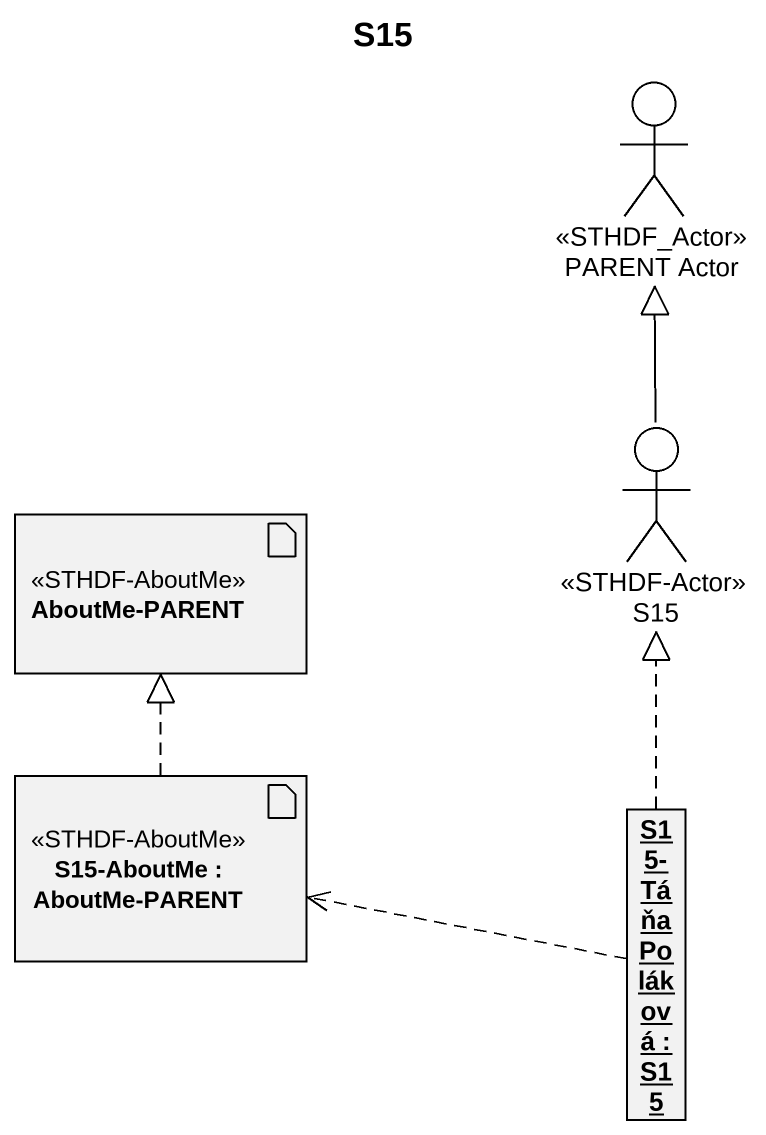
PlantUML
@startuml
title S15
allowmixing
hide circle
hide empty members
actor "PARENT Actor" as PARENT_Actor <<STHDF_Actor>>
actor S15 <<STHDF-Actor>>
artifact "AboutMe-PARENT" as AboutMe_PARENT <<STHDF-AboutMe>>
artifact "S15-AboutMe : AboutMe-PARENT" as S15_AboutMe <<STHDF-AboutMe>>
object "S15-Táňa Poláková : S15" as S15_Táňa_Poláková
S15 -up-|> PARENT_Actor
S15_AboutMe .up.|> AboutMe_PARENT
S15_Táňa_Poláková .up.|> S15
S15_Táňa_Poláková .left.> S15_AboutMe
@enduml
